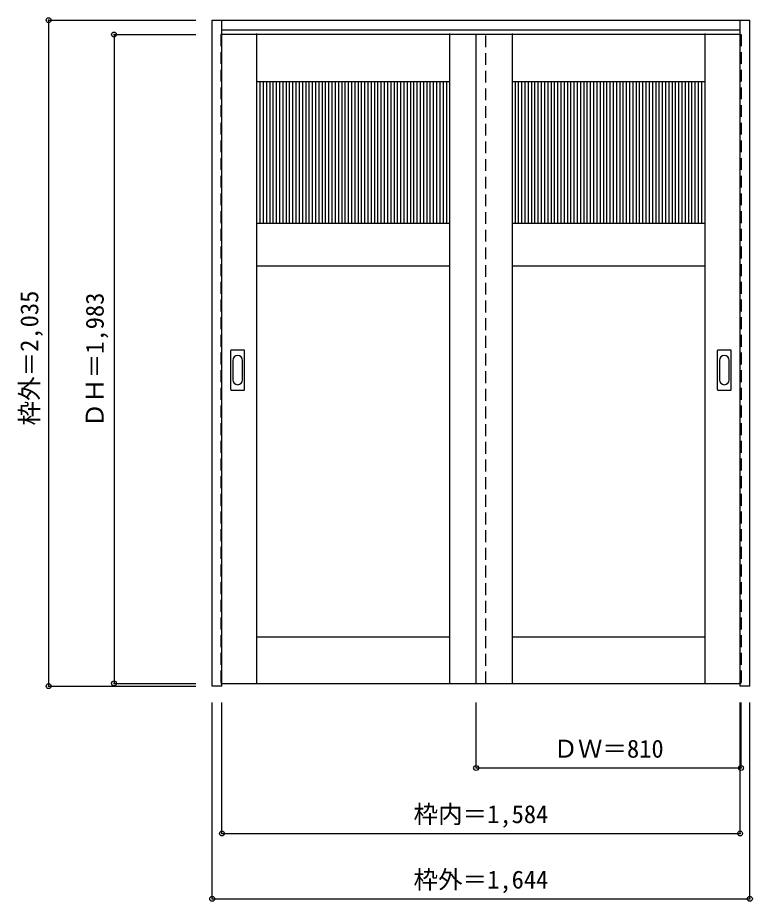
# Model space of a CAD drawing. Units: millimetres, scale not verified. Extents: x -1414 to 832, y -1883 to 817.
import ezdxf
from ezdxf.enums import TextEntityAlignment as Align

# ---------------------------------------------------------------- set-up
doc = ezdxf.new("R2010")
doc.units = ezdxf.units.MM
doc.header["$LTSCALE"] = 30
doc.header["$PDMODE"] = 32
doc.header["$PDSIZE"] = 15
doc.linetypes.add('DASHED1', pattern=[1.8, 1.2, -0.6])
doc.layers.add('0-0', color=4, linetype='Continuous')
doc.layers.add('0-1_寸法', color=7, linetype='Continuous')
doc.styles.add('ＭＳ ゴシック', font='')
doc.styles.get('ＭＳ ゴシック').set_extended_font_data('MS Gothic')

msp = doc.modelspace()

# ---------------------------------------------------------------- linework, layer by layer
at = {"layer": '0-0', "color": 3}
for p, q in [((-819.01, -1225.84), (-819.01, 809.66)), ((-819.01, 809.66), (824.99, 809.66)), ((-789.01, -1225.84), (-789.01, 809.66)), ((794.99, -1216.8), (794.99, 809.66)), ((824.99, -1225.84), (824.99, 809.66)), ((-789.01, 779.66), (794.99, 779.66)), ((794.99, 765.66), (-789.01, 765.66)), ((-682.01, -1217.34), (-682.01, 768.66)), ((-92.01, -1217.34), (-92.01, 768.66)), ((-12.01, -1217.34), (-12.01, 765.66)), ((97.99, 768.66), (97.99, -1217.34)), ((687.99, -1217.34), (687.99, 768.66)), ((-762.01, -319.34), (-762.01, -200.34)), ((-721.51, -198.84), (-760.51, -198.84)), ((-720.01, -319.34), (-720.01, -200.34)), ((725.99, -319.34), (725.99, -200.34)), ((766.49, -198.84), (727.49, -198.84)), ((767.99, -319.34), (767.99, -200.34)), ((-760.51, -320.84), (-721.51, -320.84)), ((727.49, -320.84), (766.49, -320.84)), ((-92.01, -1076.34), (-682.01, -1076.34)), ((687.99, -1076.34), (97.99, -1076.34)), ((-789.01, -1225.84), (-819.01, -1225.84)), ((-789.01, -1217.34), (794.99, -1217.34)), ((794.99, -1217.13), (794.99, -1216.8))]:
    msp.add_line(p, q, dxfattribs=at)
at = {"layer": '0-0', "linetype": 'DASHED1'}
for p, q in [((-792.01, 765.66), (-792.01, -1217.34)), ((-789.01, 765.66), (-792.01, 765.66)), ((17.99, -1217.34), (17.99, 765.66)), ((794.99, 765.66), (797.99, 765.66)), ((-792.01, -1217.34), (-789.01, -1217.34))]:
    msp.add_line(p, q, dxfattribs=at)
at = {"layer": '0-0', "color": 7}
for p, q in [((-682.01, 621.66), (-92.01, 621.66)), ((97.99, 621.66), (687.99, 621.66)), ((-682.01, 188.66), (-92.01, 188.66)), ((97.99, 188.66), (687.99, 188.66)), ((-682.01, 58.66), (-92.01, 58.66)), ((97.99, 58.66), (687.99, 58.66)), ((-756.01, -230.24), (-756.01, -289.44)), ((-726.01, -289.44), (-726.01, -230.24)), ((731.99, -230.24), (731.99, -289.44)), ((761.99, -289.44), (761.99, -230.24))]:
    msp.add_line(p, q, dxfattribs=at)
at = {"layer": '0-0'}
for p, q in [((-672.01, 188.66), (-672.01, 621.66)), ((-662.01, 188.66), (-662.01, 621.66)), ((-652.01, 188.66), (-652.01, 621.66)), ((-642.01, 188.66), (-642.01, 621.66)), ((-632.01, 188.66), (-632.01, 621.66)), ((-622.01, 188.66), (-622.01, 621.66)), ((-612.01, 188.66), (-612.01, 621.66)), ((-602.01, 188.66), (-602.01, 621.66)), ((-592.01, 188.66), (-592.01, 621.66)), ((-582.01, 188.66), (-582.01, 621.66)), ((-572.01, 188.66), (-572.01, 621.66)), ((-562.01, 188.66), (-562.01, 621.66)), ((-552.01, 188.66), (-552.01, 621.66)), ((-542.01, 188.66), (-542.01, 621.66)), ((-532.01, 188.66), (-532.01, 621.66)), ((-522.01, 188.66), (-522.01, 621.66)), ((-512.01, 188.66), (-512.01, 621.66)), ((-502.01, 188.66), (-502.01, 621.66)), ((-492.01, 188.66), (-492.01, 621.66)), ((-482.01, 188.66), (-482.01, 621.66)), ((-472.01, 188.66), (-472.01, 621.66)), ((-462.01, 188.66), (-462.01, 621.66)), ((-452.01, 188.66), (-452.01, 621.66)), ((-442.01, 188.66), (-442.01, 621.66)), ((-432.01, 188.66), (-432.01, 621.66)), ((-422.01, 188.66), (-422.01, 621.66)), ((-412.01, 188.66), (-412.01, 621.66)), ((-402.01, 188.66), (-402.01, 621.66)), ((-392.01, 188.66), (-392.01, 621.66)), ((-382.01, 188.66), (-382.01, 621.66)), ((-372.01, 188.66), (-372.01, 621.66)), ((-362.01, 188.66), (-362.01, 621.66)), ((-352.01, 188.66), (-352.01, 621.66)), ((-342.01, 188.66), (-342.01, 621.66)), ((-332.01, 188.66), (-332.01, 621.66)), ((-322.01, 188.66), (-322.01, 621.66)), ((-312.01, 188.66), (-312.01, 621.66)), ((-302.01, 188.66), (-302.01, 621.66)), ((-292.01, 188.66), (-292.01, 621.66)), ((-282.01, 188.66), (-282.01, 621.66)), ((-272.01, 188.66), (-272.01, 621.66)), ((-262.01, 188.66), (-262.01, 621.66)), ((-252.01, 188.66), (-252.01, 621.66)), ((-242.01, 188.66), (-242.01, 621.66)), ((-232.01, 188.66), (-232.01, 621.66)), ((-222.01, 188.66), (-222.01, 621.66)), ((-212.01, 188.66), (-212.01, 621.66)), ((-202.01, 188.66), (-202.01, 621.66)), ((-192.01, 188.66), (-192.01, 621.66)), ((-182.01, 188.66), (-182.01, 621.66)), ((-172.01, 188.66), (-172.01, 621.66)), ((-162.01, 188.66), (-162.01, 621.66)), ((-152.01, 188.66), (-152.01, 621.66)), ((-142.01, 188.66), (-142.01, 621.66)), ((-132.01, 188.66), (-132.01, 621.66)), ((-122.01, 188.66), (-122.01, 621.66)), ((-112.01, 188.66), (-112.01, 621.66)), ((-102.01, 188.66), (-102.01, 621.66)), ((107.99, 188.66), (107.99, 621.66)), ((117.99, 188.66), (117.99, 621.66)), ((127.99, 188.66), (127.99, 621.66)), ((137.99, 188.66), (137.99, 621.66)), ((147.99, 188.66), (147.99, 621.66)), ((157.99, 188.66), (157.99, 621.66)), ((167.99, 188.66), (167.99, 621.66)), ((177.99, 188.66), (177.99, 621.66)), ((187.99, 188.66), (187.99, 621.66)), ((197.99, 188.66), (197.99, 621.66)), ((207.99, 188.66), (207.99, 621.66)), ((217.99, 188.66), (217.99, 621.66)), ((227.99, 188.66), (227.99, 621.66)), ((237.99, 188.66), (237.99, 621.66)), ((247.99, 188.66), (247.99, 621.66)), ((257.99, 188.66), (257.99, 621.66)), ((267.99, 188.66), (267.99, 621.66)), ((277.99, 188.66), (277.99, 621.66)), ((287.99, 188.66), (287.99, 621.66)), ((297.99, 188.66), (297.99, 621.66)), ((307.99, 188.66), (307.99, 621.66)), ((317.99, 188.66), (317.99, 621.66)), ((327.99, 188.66), (327.99, 621.66)), ((337.99, 188.66), (337.99, 621.66)), ((347.99, 188.66), (347.99, 621.66)), ((357.99, 188.66), (357.99, 621.66)), ((367.99, 188.66), (367.99, 621.66)), ((377.99, 188.66), (377.99, 621.66)), ((387.99, 188.66), (387.99, 621.66)), ((397.99, 188.66), (397.99, 621.66)), ((407.99, 188.66), (407.99, 621.66)), ((417.99, 188.66), (417.99, 621.66)), ((427.99, 188.66), (427.99, 621.66)), ((437.99, 188.66), (437.99, 621.66)), ((447.99, 188.66), (447.99, 621.66)), ((457.99, 188.66), (457.99, 621.66)), ((467.99, 188.66), (467.99, 621.66)), ((477.99, 188.66), (477.99, 621.66)), ((487.99, 188.66), (487.99, 621.66)), ((497.99, 188.66), (497.99, 621.66)), ((507.99, 188.66), (507.99, 621.66)), ((517.99, 188.66), (517.99, 621.66)), ((527.99, 188.66), (527.99, 621.66)), ((537.99, 188.66), (537.99, 621.66)), ((547.99, 188.66), (547.99, 621.66)), ((557.99, 188.66), (557.99, 621.66)), ((567.99, 188.66), (567.99, 621.66)), ((577.99, 188.66), (577.99, 621.66)), ((587.99, 188.66), (587.99, 621.66)), ((597.99, 188.66), (597.99, 621.66)), ((607.99, 188.66), (607.99, 621.66)), ((617.99, 188.66), (617.99, 621.66)), ((627.99, 188.66), (627.99, 621.66)), ((637.99, 188.66), (637.99, 621.66)), ((647.99, 188.66), (647.99, 621.66)), ((657.99, 188.66), (657.99, 621.66)), ((667.99, 188.66), (667.99, 621.66)), ((677.99, 188.66), (677.99, 621.66))]:
    msp.add_line(p, q, dxfattribs=at)
at = {"layer": '0-0', "linetype": 'DASHED1'}
msp.add_lwpolyline([(797.99, 765.66), (797.99, -1217.34), (794.99, -1217.34)], dxfattribs=at)
at = {"layer": '0-0', "color": 3}
msp.add_lwpolyline([(824.99, -1225.84), (794.99, -1225.84), (794.99, -1217.13)], dxfattribs=at)
for centre, start, end in [((-760.51, -200.34), 90, 180), ((-721.51, -200.34), 0, 90), ((727.49, -200.34), 90, 180), ((766.49, -200.34), 0, 90), ((-760.51, -319.34), 180, 270), ((-721.51, -319.34), 270, 0), ((727.49, -319.34), 180, 270), ((766.49, -319.34), 270, 0)]:
    msp.add_arc(centre, 1.5, start, end, dxfattribs=at)
at = {"layer": '0-0', "color": 7}
for centre, start, end in [((-741.01, -230.24), 0, 180), ((746.99, -230.24), 0, 180), ((-741.01, -289.44), 180, 0), ((746.99, -289.44), 180, 0)]:
    msp.add_arc(centre, 15, start, end, dxfattribs=at)
at = {"layer": '0-1_寸法', "color": 4}
for p, q in [((-1319.01, 809.66), (-1319.01, -1225.84)), ((-1319.01, 809.66), (-869.01, 809.66)), ((-1119.01, 765.66), (-869.01, 765.66)), ((-1119.01, 765.66), (-1119.01, -1217.34)), ((-1319.01, -1225.84), (-869.01, -1225.84)), ((-1119.01, -1217.34), (-869.01, -1217.34)), ((-819.01, -1875.84), (-819.01, -1275.84)), ((-789.01, -1675.84), (-789.01, -1275.84)), ((-12.01, -1475.84), (-12.01, -1275.84)), ((797.99, -1475.84), (797.99, -1275.84)), ((-12.01, -1475.84), (797.99, -1475.84))]:
    msp.add_line(p, q, dxfattribs=at)
for points in [[(-819.01, -1875.84), (824.99, -1875.84), (824.99, -1275.84)], [(-789.01, -1675.84), (794.99, -1675.84), (794.99, -1275.84)]]:
    msp.add_lwpolyline(points, dxfattribs=at)
at = {"layer": '0-1_寸法'}
for p in [(-1319.01, 809.66), (-1119.01, 765.66), (-1119.01, -1217.34), (-1319.01, -1225.84), (-12.01, -1475.84), (797.99, -1475.84), (-789.01, -1675.84), (794.99, -1675.84), (-819.01, -1875.84), (824.99, -1875.84)]:
    msp.add_point(p, dxfattribs=at)

# ---------------------------------------------------------------- texts
at = {"layer": '0-1_寸法', "style": 'ＭＳ ゴシック'}
for s, p in [('枠外＝2,035', (-1334.01, -429.09)), ('ＤＨ＝1,983', (-1134.01, -435.09))]:
    msp.add_text(s, height=54.99, rotation=90, dxfattribs=at).set_placement(p, align=Align.BOTTOM_LEFT)
for s, p in [('ＤＷ＝810', (224.24, -1460.84)), ('枠内＝1,584', (-203.26, -1660.84)), ('枠外＝1,644', (-203.26, -1860.84))]:
    msp.add_text(s, height=54.99, dxfattribs=at).set_placement(p, align=Align.BOTTOM_LEFT)

doc.saveas('drawing.dxf')
